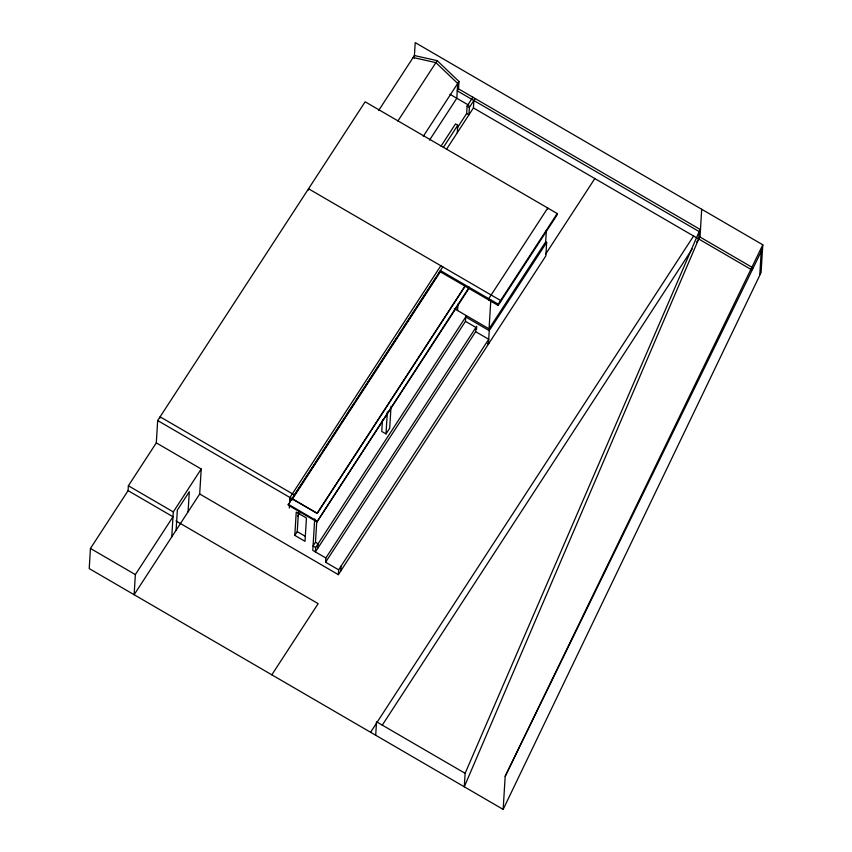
<?xml version="1.0" encoding="UTF-8"?>
<svg xmlns="http://www.w3.org/2000/svg" width="852" height="852" viewBox="0 0 852 852"><rect width="100%" height="100%" fill="white"/><g stroke="black" fill="none" stroke-linecap="round" stroke-linejoin="round"><path stroke-width="1.28" d="M498.143 305.442L498.218 304.185L440.399 270.553L440.324 271.809L498.143 305.442L557.144 214.8L557.219 213.543L365.146 101.793L157.673 420.547L156.31 442.88L128.375 485.778L128.088 490.635L90.45 548.454L89.215 568.593L503.159 809.4L761.081 272.555L762.785 244.801L415.212 42.6L414.264 58.011M128.088 490.635L172.999 516.77L135.361 574.589L134.126 594.717L199.688 493.99L201.221 469.005L156.31 442.88M160.027 418.076L160.101 416.82L294.355 494.916M171.763 536.898L173.297 511.914L201.221 469.005M176.108 530.221L177.344 510.082L189.304 491.71L188.079 511.839M308.456 190.028L308.53 188.771L500.614 300.511L500.529 301.768M289.329 508.058L289.478 505.534M289.637 503.01L289.968 497.515L440.835 265.739M289.893 498.771L291.853 499.911L291.927 498.654L442.795 266.878M292.098 498.75L317.253 513.383L309.212 508.708M294.813 535.386L296.24 512.084L306.443 518.016L305.016 541.318L294.813 535.386L297.242 531.648L298.434 512.233M314.707 518.932L312.79 550.381L325.847 557.985L325.592 562.235L338.659 569.839L338.361 574.663L199.688 493.99M487.45 343.548L488.43 344.112L489.25 330.64L465.724 316.965L465.458 321.353L315.4 551.904L315.666 547.506L313.057 545.994L315.485 542.255L316.742 521.637M317.04 521.041L288.295 504.309L288.242 505.151L316.987 521.882L469.292 287.113M317.828 548.177L318.094 543.778L315.485 542.255M340.757 570.989L341.056 566.165M382.473 419.834L381.76 431.432L386.009 433.902L389.694 428.236L391.036 406.329M386.009 433.902L387.351 411.995M375.7 735.255L376.531 721.782L465.117 773.307L464.287 786.79L698.715 238.997L699.162 231.584L700.451 229.614L458.536 88.874L458.983 81.472L437.183 60.652L414.413 55.54L378.725 110.377M457.322 132.656L457.78 125.244L455.5 123.923L441.08 146.075M457.226 127.992L466.651 113.508L467.098 106.106L472.881 97.224M475.16 98.544L469.377 107.427L468.93 114.828L466.651 113.508M457.567 310.522L457.971 304.058M446.512 149.27L473.424 107.927L473.872 100.525M325.592 562.235L475.65 331.684L475.917 327.434L465.458 321.353M476.513 329.404L476.715 326.209M488.665 299.936L488.75 298.679L547.751 208.026L547.666 209.283M454.297 308.626L489.069 328.851L490.816 300.17M503.159 809.4L505.183 776.3L762.785 244.801L761.209 251.478L759.803 274.525M489.069 328.851L545.674 241.872L546.398 230.146M545.674 241.872L546.654 242.447L545.834 255.919L338.361 574.663M696.542 242.33L700.003 237.016L701.697 209.262M465.117 773.307L699.162 231.584L457.247 90.855L458.536 88.874M505.183 776.3L761.209 251.478M397.905 120.984L437.183 60.652M423.295 136.309L458.983 81.472M429.557 140.101L456.8 98.257L457.705 83.443L435.894 62.622L413.135 57.521M443.359 147.407L457.78 125.244M288.274 504.629L292.119 498.441M293.546 496.524L320.384 455.298M322.557 451.954L330.533 439.696M331.992 437.47L339.969 425.212M341.418 422.975L345.039 417.405M346.498 415.18L354.475 402.921M355.923 400.696L379.129 365.039M381.302 361.706L397.053 337.498M398.48 335.305L401.345 330.906M403.497 327.605L414.956 310M416.372 307.817L432.007 283.801M433.423 281.629L436.267 277.262M438.397 273.982L439.813 271.799M291.853 499.911L440.324 271.809M297.582 516.482L299.755 513.138M317.263 513.074L464.979 286.144M317.253 513.383L464.958 286.453M316.987 521.882L469.239 287.955M315.666 547.506L466.523 315.741M325.847 557.985L475.917 327.434M498.218 304.185L557.219 213.543M489.25 330.64L546.654 242.447M338.659 569.839L488.718 339.288L475.65 331.684M271.82 674.816L318.158 603.642L175.97 520.923M545.578 254.237L594.834 178.558M370.577 732.273L693.592 236.015M382.218 725.244L692.197 249.008M700.003 237.016L753.168 267.943M449.941 94.274L468.941 105.318M473.424 107.927L697.692 238.4M698.715 238.997L751.879 269.924M467.098 106.106L469.377 107.427M488.239 342.323L489.218 342.887M157.673 420.547L291.927 498.654M293.088 499.325L298.019 502.201M299.009 502.776L308.083 508.048M297.242 531.648L305.176 536.259M128.375 485.778L173.297 511.914M90.45 548.454L135.361 574.589"/></g></svg>
